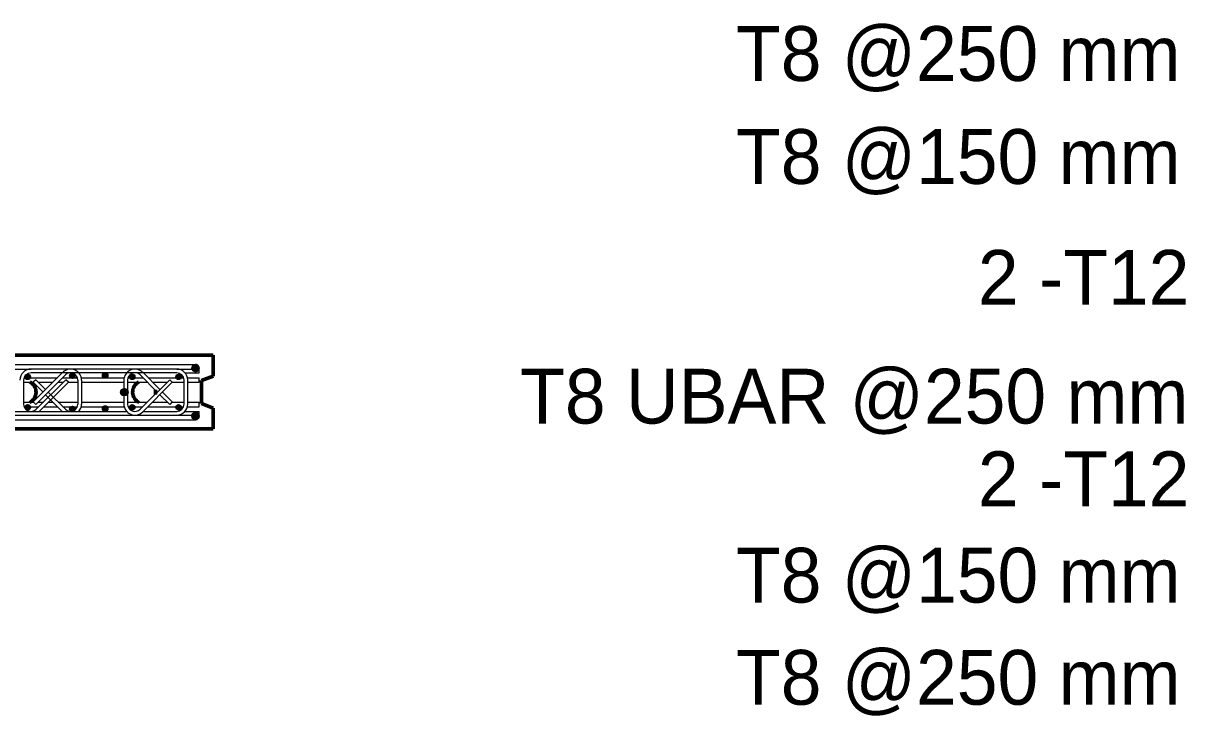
# Model space of a CAD drawing. Header units: millimetres. Extents: x 65441 to 98797, y 2255 to 31386.
# Drawn here: x 86299 to 88828, y 29667 to 31172 of the extents above; entities that cross this region are included whole.
import ezdxf

# ---------------------------------------------------------------- set-up
doc = ezdxf.new("R2010")
doc.units = ezdxf.units.MM
for name, color, linetype, lineweight in [('A-WALL', 113, 'Continuous', 25), ('S-RBAR', 171, 'Continuous', 18), ('S-RBAR-IDEN', 171, 'Continuous', 9)]:
    doc.layers.add(name, color=color, linetype=linetype, lineweight=lineweight)
doc.styles.add('Nirmala UI', font='Nirmala.ttf', dxfattribs={"height": 119.0625})

msp = doc.modelspace()

# ---------------------------------------------------------------- hatches: boundary and pattern name
at = {"layer": 'S-RBAR'}
h = msp.add_hatch(color=256, dxfattribs=at)
edge = h.paths.add_edge_path()
edge.add_arc((86674, 30422.4), 8, 0, 360)
for points in [[(86674, 30414.4), (86681.6, 30419.9), (86678.7, 30428.9), (86669.3, 30428.9), (86666.4, 30419.9), (86669.2, 30417.9)], [(86308.9, 30397.5), (86314.9, 30403.5), (86308.9, 30409.5), (86302.9, 30403.5)], [(86405.9, 30400), (86411.9, 30406), (86405.9, 30412), (86399.9, 30406)], [(86477.3, 30400.6), (86483.3, 30406.6), (86477.3, 30412.6), (86471.3, 30406.6)], [(86536.2, 30397.5), (86542.2, 30403.5), (86536.2, 30409.5), (86530.2, 30403.5)], [(86637, 30397.5), (86643, 30403.5), (86637, 30409.5), (86631, 30403.5)], [(86514.3, 30363.9), (86523.7, 30363.9), (86526.6, 30372.9), (86519, 30378.4), (86511.4, 30372.9)], [(86308.9, 30331.3), (86314.9, 30337.3), (86308.9, 30343.3), (86302.9, 30337.3)], [(86536.2, 30331.3), (86542.2, 30337.3), (86536.2, 30343.3), (86530.2, 30337.3)], [(86637, 30331.3), (86643, 30337.3), (86637, 30343.3), (86631, 30337.3)], [(86405.9, 30327.6), (86411.9, 30333.6), (86405.9, 30339.6), (86399.9, 30333.6)], [(86477.3, 30328.8), (86483.3, 30334.8), (86477.3, 30340.8), (86471.3, 30334.8)], [(86674, 30310.4), (86681.6, 30315.9), (86678.7, 30324.9), (86669.3, 30324.9), (86666.4, 30315.9)]]:
    msp.add_hatch(color=256, dxfattribs=at).paths.add_polyline_path(points)
h = msp.add_hatch(color=256, dxfattribs=at)
edge = h.paths.add_edge_path()
edge.add_arc((86308.9, 30403.5), 6, 0, 360)
h = msp.add_hatch(color=256, dxfattribs=at)
edge = h.paths.add_edge_path()
edge.add_arc((86405.9, 30406), 6, 0, 360)
h = msp.add_hatch(color=256, dxfattribs=at)
edge = h.paths.add_edge_path()
edge.add_arc((86477.3, 30406.6), 6, 0, 360)
h = msp.add_hatch(color=256, dxfattribs=at)
edge = h.paths.add_edge_path()
edge.add_arc((86536.2, 30403.5), 6, 0, 360)
h = msp.add_hatch(color=256, dxfattribs=at)
edge = h.paths.add_edge_path()
edge.add_arc((86637, 30403.5), 6, 0, 360)
h = msp.add_hatch(color=256, dxfattribs=at)
edge = h.paths.add_edge_path()
edge.add_arc((86519, 30370.4), 8, 0, 360)
h = msp.add_hatch(color=256, dxfattribs=at)
edge = h.paths.add_edge_path()
edge.add_arc((86308.9, 30337.3), 6, 0, 360)
h = msp.add_hatch(color=256, dxfattribs=at)
edge = h.paths.add_edge_path()
edge.add_arc((86536.2, 30337.3), 6, 0, 360)
h = msp.add_hatch(color=256, dxfattribs=at)
edge = h.paths.add_edge_path()
edge.add_arc((86637, 30337.3), 6, 0, 360)
h = msp.add_hatch(color=256, dxfattribs=at)
edge = h.paths.add_edge_path()
edge.add_arc((86405.9, 30333.6), 6, 0, 360)
h = msp.add_hatch(color=256, dxfattribs=at)
edge = h.paths.add_edge_path()
edge.add_arc((86477.3, 30334.8), 6, 0, 360)
h = msp.add_hatch(color=256, dxfattribs=at)
edge = h.paths.add_edge_path()
edge.add_arc((86674, 30318.4), 8, 0, 360)

# ---------------------------------------------------------------- linework, layer by layer
at = {"layer": 'A-WALL', "lineweight": 50}
for p, q in [((86712, 30450.4), (82952, 30450.4)), ((86712, 30405.4), (86712, 30450.4)), ((86687, 30395.4), (86712, 30405.4)), ((86687, 30345.4), (86687, 30395.4)), ((86712, 30335.4), (86687, 30345.4)), ((86712, 30290.4), (86712, 30335.4)), ((84507, 30290.4), (86712, 30290.4))]:
    msp.add_line(p, q, dxfattribs=at)
for centre, start, end in [((86302, 30370.4), 294.8758, 62.4212), ((86562, 30370.4), 117.5788, 245.1242), ((86562, 30370.4), 348.6973, 11.3027)]:
    msp.add_arc(centre, 25, start, end, dxfattribs=at)
at = {"layer": 'S-RBAR'}
for p, q in [((83030, 30430.4), (86634, 30430.4)), ((83287, 30420.4), (86316, 30420.4)), ((86633, 30420.4), (86316, 30420.4)), ((86633, 30420.4), (86682, 30420.4)), ((86634, 30430.4), (86674, 30430.4)), ((86669.3, 30428.9), (86666.4, 30419.9)), ((86666.4, 30419.9), (86669.2, 30417.9)), ((86669.2, 30417.9), (86674, 30414.4)), ((86678.7, 30428.9), (86669.3, 30428.9)), ((86674, 30414.4), (86681.6, 30419.9)), ((86681.6, 30419.9), (86678.7, 30428.9)), ((86682, 30412.4), (86682, 30420.4)), ((86300, 30396.4), (86300, 30344.4)), ((86301, 30401.7), (86373.4, 30401.7)), ((86308.9, 30409.5), (86302.9, 30403.5)), ((86302.9, 30403.5), (86308.9, 30397.5)), ((86314.9, 30403.5), (86308.9, 30409.5)), ((86308.9, 30397.5), (86314.9, 30403.5)), ((86633, 30412.4), (86316, 30412.4)), ((86320.7, 30349), (86385, 30413.4)), ((86326.3, 30397.4), (86320.7, 30391.8)), ((86326.3, 30343.4), (86390.7, 30407.7)), ((86347.7, 30376.1), (86326.3, 30397.4)), ((86327.3, 30333.1), (86391.7, 30397.4)), ((86384.7, 30401.7), (86417, 30401.7)), ((86397.3, 30391.8), (86391.7, 30397.4)), ((86405.9, 30412), (86399.9, 30406)), ((86399.9, 30406), (86405.9, 30400)), ((86411.9, 30406), (86405.9, 30412)), ((86405.9, 30400), (86411.9, 30406)), ((86418, 30396.4), (86418, 30344.4)), ((86425.3, 30401.7), (86518.7, 30401.7)), ((86426, 30396.4), (86426, 30344.4)), ((86477.3, 30412.6), (86471.3, 30406.6)), ((86471.3, 30406.6), (86477.3, 30400.6)), ((86483.3, 30406.6), (86477.3, 30412.6)), ((86477.3, 30400.6), (86483.3, 30406.6)), ((86518, 30396.4), (86518, 30344.4)), ((86526, 30396.4), (86526, 30344.4)), ((86527, 30401.7), (86559.3, 30401.7)), ((86536.2, 30409.5), (86530.2, 30403.5)), ((86530.2, 30403.5), (86536.2, 30397.5)), ((86542.2, 30403.5), (86536.2, 30409.5)), ((86536.2, 30397.5), (86542.2, 30403.5)), ((86590.6, 30370.4), (86553.3, 30407.7)), ((86553.3, 30333.1), (86617.7, 30397.4)), ((86596.3, 30376.1), (86559, 30413.4)), ((86570.6, 30401.7), (86648, 30401.7)), ((86623.3, 30391.8), (86617.7, 30397.4)), ((86637, 30409.5), (86631, 30403.5)), ((86631, 30403.5), (86637, 30397.5)), ((86643, 30403.5), (86637, 30409.5)), ((86637, 30397.5), (86643, 30403.5)), ((86649, 30344.4), (86649, 30396.4)), ((86650.7, 30412.4), (86682, 30412.4)), ((86656.3, 30401.7), (86682, 30401.7)), ((86657, 30344.4), (86657, 30396.4)), ((86682, 30391.7), (86682, 30401.7)), ((86300, 30391.7), (86320.7, 30391.7)), ((86342.1, 30370.4), (86320.7, 30391.8)), ((86332, 30391.7), (86363.4, 30391.7)), ((86333.9, 30328.4), (86397.3, 30391.8)), ((86390.7, 30333.1), (86353.4, 30370.4)), ((86374.7, 30391.7), (86386, 30391.7)), ((86397.3, 30391.7), (86418, 30391.7)), ((86426, 30391.7), (86518, 30391.7)), ((86519, 30378.4), (86511.4, 30372.9)), ((86511.4, 30372.9), (86514.3, 30363.9)), ((86526.6, 30372.9), (86519, 30378.4)), ((86523.7, 30363.9), (86526.6, 30372.9)), ((86526, 30391.7), (86569.3, 30391.7)), ((86559, 30327.4), (86623.3, 30391.8)), ((86580.6, 30391.7), (86612, 30391.7)), ((86623.3, 30349), (86601.9, 30370.4)), ((86623.3, 30391.7), (86649, 30391.7)), ((86657, 30391.7), (86682, 30391.7)), ((86300, 30348.7), (86321, 30348.7)), ((86308.9, 30343.3), (86302.9, 30337.3)), ((86314.9, 30337.3), (86308.9, 30343.3)), ((86326.3, 30343.4), (86320.7, 30349)), ((86331.7, 30348.7), (86342.9, 30348.7)), ((86384.1, 30328.4), (86347.7, 30364.7)), ((86354.2, 30348.7), (86363.8, 30348.7)), ((86375.1, 30348.7), (86418, 30348.7)), ((86426, 30348.7), (86518, 30348.7)), ((86514.3, 30363.9), (86523.7, 30363.9)), ((86526, 30348.7), (86568.9, 30348.7)), ((86536.2, 30343.3), (86530.2, 30337.3)), ((86542.2, 30337.3), (86536.2, 30343.3)), ((86580.2, 30348.7), (86612.3, 30348.7)), ((86617.7, 30343.4), (86596.3, 30364.7)), ((86623.3, 30349), (86617.7, 30343.4)), ((86623, 30348.7), (86649, 30348.7)), ((86637, 30343.3), (86631, 30337.3)), ((86643, 30337.3), (86637, 30343.3)), ((86657, 30348.7), (86682, 30348.7)), ((86682, 30338.7), (86682, 30348.7)), ((86182, 30328.4), (86524.1, 30328.4)), ((86182, 30320.4), (86633, 30320.4)), ((86301.2, 30338.7), (86332.9, 30338.7)), ((86302.9, 30337.3), (86308.9, 30331.3)), ((86308.9, 30331.3), (86314.9, 30337.3)), ((86344.2, 30338.7), (86373.8, 30338.7)), ((86385.1, 30338.7), (86416.8, 30338.7)), ((86405.9, 30339.6), (86399.9, 30333.6)), ((86399.9, 30333.6), (86405.9, 30327.6)), ((86411.9, 30333.6), (86405.9, 30339.6)), ((86405.9, 30327.6), (86411.9, 30333.6)), ((86425.2, 30338.7), (86518.7, 30338.7)), ((86477.3, 30340.8), (86471.3, 30334.8)), ((86471.3, 30334.8), (86477.3, 30328.8)), ((86483.3, 30334.8), (86477.3, 30340.8)), ((86477.3, 30328.8), (86483.3, 30334.8)), ((86527.2, 30338.7), (86558.9, 30338.7)), ((86530.2, 30337.3), (86536.2, 30331.3)), ((86536.2, 30331.3), (86542.2, 30337.3)), ((86559.9, 30328.4), (86633, 30328.4)), ((86570.2, 30338.7), (86647.8, 30338.7)), ((86631, 30337.3), (86637, 30331.3)), ((86633, 30320.4), (86682, 30320.4)), ((86637, 30331.3), (86643, 30337.3)), ((86650.7, 30328.4), (86682, 30328.4)), ((86656.2, 30338.7), (86682, 30338.7)), ((86669.3, 30324.9), (86666.4, 30315.9)), ((86678.7, 30324.9), (86669.3, 30324.9)), ((86681.6, 30315.9), (86678.7, 30324.9)), ((86682, 30320.4), (86682, 30328.4)), ((83030, 30310.4), (86634, 30310.4)), ((86634, 30310.4), (86674, 30310.4)), ((86666.4, 30315.9), (86674, 30310.4)), ((86674, 30310.4), (86681.6, 30315.9))]:
    msp.add_line(p, q, dxfattribs=at)
for centre, radius in [((86674, 30422.4), 8), ((86308.9, 30403.5), 6), ((86405.9, 30406), 6), ((86477.3, 30406.6), 6), ((86536.2, 30403.5), 6), ((86637, 30403.5), 6), ((86519, 30370.4), 8), ((86308.9, 30337.3), 6), ((86536.2, 30337.3), 6), ((86637, 30337.3), 6), ((86405.9, 30333.6), 6), ((86477.3, 30334.8), 6), ((86674, 30318.4), 8)]:
    msp.add_circle(centre, radius, dxfattribs=at)
for centre, radius, start, end in [((86316, 30396.4), 24, 90, 180), ((86402, 30396.4), 24, 0, 135), ((86542, 30396.4), 24, 45, 180), ((86633, 30396.4), 24, 0, 90), ((86674, 30422.4), 8, 345.5111, 90), ((86316, 30396.4), 16, 90, 180), ((86402, 30396.4), 16, 0, 135), ((86542, 30396.4), 16, 45, 180), ((86633, 30396.4), 16, 360, 90), ((86316, 30344.4), 16, 180, 315), ((86402, 30344.4), 16, 225, 360), ((86402, 30344.4), 24, 317.9289, 360), ((86542, 30344.4), 24, 180, 315), ((86542, 30344.4), 16, 180, 315), ((86633, 30344.4), 16, 270, 0), ((86633, 30344.4), 24, 270, 360), ((86674, 30318.4), 8, 270, 14.4889)]:
    msp.add_arc(centre, radius, start, end, dxfattribs=at)

# ---------------------------------------------------------------- texts
at = {"layer": 'S-RBAR-IDEN', "attachment_point": 1, "style": 'Nirmala UI'}
for s, insert, char_height, width in [('T8 @250 mm', (87849.5, 31165.8), 119.06, 1218.565), ('T8 @150 mm', (87849.5, 30942), 119.06, 1218.565), ('2 -T12', (88375.5, 30679.3), 119.06, 581.223), ('T8 UBAR @250 mm', (87380, 30421.1), 119.062, 1787.763), ('2 -T12', (88375.5, 30241.5), 119.06, 581.223), ('T8 @150 mm', (87849.5, 30032), 119.06, 1218.565), ('T8 @250 mm', (87849.5, 29810), 119.06, 1218.565)]:
    msp.add_mtext(s, dxfattribs=dict(at, insert=insert, char_height=char_height, width=width))

doc.saveas('drawing.dxf')
